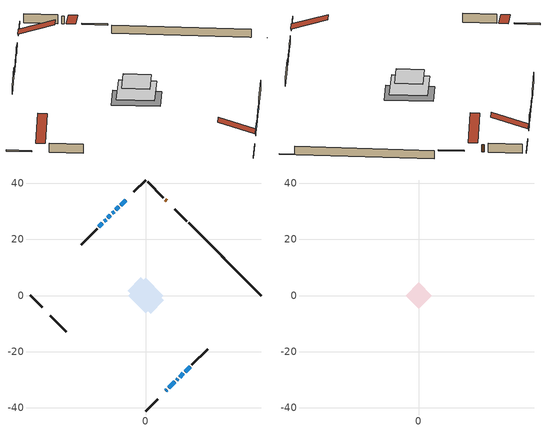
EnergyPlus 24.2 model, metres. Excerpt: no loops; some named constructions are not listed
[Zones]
conditioned space
 floor outside (Floor1 construction): -0.96,0 0,0.96 0.96,0 0,-0.96 z0.67
 floor adiabatic (AdiabaticFloorConstruction): -6.31,0 0,6.31 6.31,0 0,-6.31 z0.67
 floor foundation (Slab1 construction): -6.47,1.71 -1.71,6.47 6.47,-1.71 1.71,-6.47 z-1.52
 wall outside (RimJoist1 construction): 0,-41.12 4.27,-36.86 / -41.12,0 -36.86,-4.27 / 0,41.12 -4.27,36.86 / 14.6,26.52 10.34,30.79 z0.67:0.97
 wall outside (AdiabaticWallConstruction 1): 7.4,33.72 6.96,34.16 z0.67:2.7
 wall outside (AdiabaticWallConstruction): 7.2,-33.92 7.54,-33.58 z0.67:1.89; -7.2,33.92 -8.93,32.2 z0.67:1.23; 8.19,-32.93 10.35,-30.77 z0.67:2.14; 11.01,-30.12 11.44,-29.68 z0.67:1.51; -9.58,31.54 -10.62,30.5 z0.67:2.75; -11.28,29.84 -11.93,29.2 z0.67:1.69; -12.58,28.54 -13.45,27.68 / 12.09,-29.03 13.39,-27.73 z0.67:1.84; -14.1,27.02 -14.75,26.37 z0.67:1.38; 14.05,-27.08 15.77,-25.35 z0.67:1.99; -15.41,25.72 -16.7,24.42 z0.67:1.53
 wall outside (Wall1 construction): 16.43,-24.7 22.07,-19.05 / -33.92,-7.2 -28.28,-12.85 / -17.36,23.77 -23,18.12 / 6.3,34.82 0.66,40.47 z0.67:3.11
 wall foundation (FoundationWall1 construction): 15.26,25.86,-1.52 15.26,25.86,0.67 38.54,2.59,0.67 38.54,2.59,-1.5 41.12,0,-1.5 41.12,0,-1.52
 window (WindowConstruction 6): 7.2,-33.92 7.54,-33.59 z0.67:1.89
 window (WindowConstruction 8): -7.2,33.92 -8.93,32.2 z0.67:1.23
 window (WindowConstruction 9): 8.2,-32.93 10.35,-30.77 z0.67:2.14
 window (WindowConstruction 10): 11.01,-30.12 11.44,-29.69 z0.67:1.51
 window (WindowConstruction): -9.58,31.54 -10.62,30.5 z0.67:2.75
 window (WindowConstruction 1): -11.28,29.84 -11.93,29.2 z0.67:1.68
 window (WindowConstruction 2): -12.58,28.54 -13.45,27.68 z0.67:1.84
 window (WindowConstruction 3): -14.1,27.02 -14.75,26.37 z0.67:1.38
 window (WindowConstruction 4): 12.1,-29.03 13.39,-27.74 z0.67:1.84
 window (WindowConstruction 5): 14.05,-27.08 15.77,-25.35 z0.67:1.99
 window (WindowConstruction 7): -15.41,25.72 -16.7,24.42 z0.67:1.53
 door (Door): 7.4,33.72 6.96,34.16 z0.67:2.7
 ceiling adiabatic (AdiabaticFloorConstruction): 0,-6.31 6.31,0 0,6.31 -6.31,0 z0.67
attic - vented
 floor to conditioned space (Floor2 construction Reversed): -4.66,0 0,4.66 4.66,0 0,-4.66 z3.11
 floor to conditioned space (Floor3 construction Reversed): -4.26,0 0,4.26 4.26,0 0,-4.26 z3.11
 roof outside (Roof1 construction): 6.54,-34.58,3.11 0.4,-28.44,6.01 -1.22,-30.05,6.01 4.92,-36.2,3.11; -34.58,-6.54,3.11 -28.44,-0.4,6.01 -30.05,1.22,6.01 -36.2,-4.92,3.11; -6.54,34.58,3.11 -0.4,28.44,6.01 1.22,30.05,6.01 -4.92,36.2,3.11; 8.06,33.06,3.11 1.91,26.92,6.01 3.53,25.3,6.01 9.68,31.45,3.11
[Material] Roughness=Rough; Thermal Absorptance=0.9
Name | Thickness {m} | Conductivity {W/m-K} | Density {kg/m3} | Specific Heat {J/kg-K} | Solar Absorptance | Visible Absorptance
ceiling loosefill ins | 0.0846667 | 0.0480833 | 16.02 | 1046.75 | 0.7 | 0.7
ceiling loosefill ins 1 | 0.254 | 0.0480833 | 16.02 | 1046.75 | 0.7 | 0.7
ceiling stud and cavity | 0.1397 | 0.116672 | 65.682 | 1177.47 | 0.7 | 0.7
ceiling stud and cavity 1 | 0.1397 | 0.181134 | 65.682 | 1177.47 | 0.7 | 0.7
gypsum board | 0.0127 | 0.160291 | 801 | 837.4 | 0.6 | 0.6
[Construction]
Floor2 construction: ceiling loosefill ins, ceiling stud and cavity, gypsum board
Floor3 construction: ceiling loosefill ins 1, ceiling stud and cavity 1, gypsum board
[Schedule:Day:Interval]
interior lighting schedule day: No, 01:00, 0.108182, 04:00, 0.0901515, 05:00, 0.0991667, 06:00, 0.162273, 07:00, 0.270455, 08:00, 0.342576, 10:00, 0.369621, 11:00, 0.351591, 12:00, 0.333561, 13:00, 0.324545, 14:00, 0.31553, 15:00, 0.333561, 16:00, 0.369621, 17:00, 0.450758, 18:00, 0.585985, 19:00, 0.775303, 20:00, 0.955606, 21:00, 0.991667, 22:00, 0.712197, 23:00, 0.360606, 24:00, 0.162273
interior lighting schedule day 1: No, 01:00, 0.100909, 04:00, 0.0840909, 05:00, 0.0925, 06:00, 0.151364, 07:00, 0.252273, 08:00, 0.319545, 10:00, 0.344773, 11:00, 0.327955, 12:00, 0.311136, 13:00, 0.302727, 14:00, 0.294318, 15:00, 0.311136, 16:00, 0.344773, 17:00, 0.420455, 18:00, 0.546591, 19:00, 0.723182, 20:00, 0.891364, 21:00, 0.925, 22:00, 0.664318, 23:00, 0.336364, 24:00, 0.151364
interior lighting schedule day 2: No, 01:00, 0.0927273, 04:00, 0.0772727, 05:00, 0.085, 06:00, 0.139091, 07:00, 0.231818, 08:00, 0.293636, 10:00, 0.316818, 11:00, 0.301364, 12:00, 0.285909, 13:00, 0.278182, 14:00, 0.270455, 15:00, 0.285909, 16:00, 0.316818, 17:00, 0.386364, 18:00, 0.502273, 19:00, 0.664545, 20:00, 0.819091, 21:00, 0.85, 22:00, 0.610455, 23:00, 0.309091, 24:00, 0.139091
interior lighting schedule day 3: No, 01:00, 0.0845455, 04:00, 0.0704545, 05:00, 0.0775, 06:00, 0.126818, 07:00, 0.211364, 08:00, 0.267727, 10:00, 0.288864, 11:00, 0.274773, 12:00, 0.260682, 13:00, 0.253636, 14:00, 0.246591, 15:00, 0.260682, 16:00, 0.288864, 17:00, 0.352273, 18:00, 0.457955, 19:00, 0.605909, 20:00, 0.746818, 21:00, 0.775, 22:00, 0.556591, 23:00, 0.281818, 24:00, 0.126818
interior lighting schedule day 4: No, 01:00, 0.0763636, 04:00, 0.0636364, 05:00, 0.07, 06:00, 0.114545, 07:00, 0.190909, 08:00, 0.241818, 10:00, 0.260909, 11:00, 0.248182, 12:00, 0.235455, 13:00, 0.229091, 14:00, 0.222727, 15:00, 0.235455, 16:00, 0.260909, 17:00, 0.318182, 18:00, 0.413636, 19:00, 0.547273, 20:00, 0.674545, 21:00, 0.7, 22:00, 0.502727, 23:00, 0.254545, 24:00, 0.114545
interior lighting schedule day 5: No, 01:00, 0.0727273, 04:00, 0.0606061, 05:00, 0.0666667, 06:00, 0.109091, 07:00, 0.181818, 08:00, 0.230303, 10:00, 0.248485, 11:00, 0.236364, 12:00, 0.224242, 13:00, 0.218182, 14:00, 0.212121, 15:00, 0.224242, 16:00, 0.248485, 17:00, 0.30303, 18:00, 0.393939, 19:00, 0.521212, 20:00, 0.642424, 21:00, 0.666667, 22:00, 0.478788, 23:00, 0.242424, 24:00, 0.109091
interior lighting schedule day 6: No, 01:00, 0.0745455, 04:00, 0.0621212, 05:00, 0.0683333, 06:00, 0.111818, 07:00, 0.186364, 08:00, 0.236061, 10:00, 0.254697, 11:00, 0.242273, 12:00, 0.229848, 13:00, 0.223636, 14:00, 0.217424, 15:00, 0.229848, 16:00, 0.254697, 17:00, 0.310606, 18:00, 0.403788, 19:00, 0.534242, 20:00, 0.658485, 21:00, 0.683333, 22:00, 0.490758, 23:00, 0.248485, 24:00, 0.111818
interior lighting schedule day 7: No, 01:00, 0.08, 04:00, 0.0666667, 05:00, 0.0733333, 06:00, 0.12, 07:00, 0.2, 08:00, 0.253333, 10:00, 0.273333, 11:00, 0.26, 12:00, 0.246667, 13:00, 0.24, 14:00, 0.233333, 15:00, 0.246667, 16:00, 0.273333, 17:00, 0.333333, 18:00, 0.433333, 19:00, 0.573333, 20:00, 0.706667, 21:00, 0.733333, 22:00, 0.526667, 23:00, 0.266667, 24:00, 0.12
interior lighting schedule day 8: No, 01:00, 0.0890909, 04:00, 0.0742424, 05:00, 0.0816667, 06:00, 0.133636, 07:00, 0.222727, 08:00, 0.282121, 10:00, 0.304394, 11:00, 0.289545, 12:00, 0.274697, 13:00, 0.267273, 14:00, 0.259848, 15:00, 0.274697, 16:00, 0.304394, 17:00, 0.371212, 18:00, 0.482576, 19:00, 0.638485, 20:00, 0.78697, 21:00, 0.816667, 22:00, 0.586515, 23:00, 0.29697, 24:00, 0.133636
interior lighting schedule day 9: No, 01:00, 0.0972727, 04:00, 0.0810606, 05:00, 0.0891667, 06:00, 0.145909, 07:00, 0.243182, 08:00, 0.30803, 10:00, 0.332348, 11:00, 0.316136, 12:00, 0.299924, 13:00, 0.291818, 14:00, 0.283712, 15:00, 0.299924, 16:00, 0.332348, 17:00, 0.405303, 18:00, 0.526894, 19:00, 0.697121, 20:00, 0.859242, 21:00, 0.891667, 22:00, 0.640379, 23:00, 0.324242, 24:00, 0.145909
interior lighting schedule day 10: No, 01:00, 0.105455, 04:00, 0.0878788, 05:00, 0.0966667, 06:00, 0.158182, 07:00, 0.263636, 08:00, 0.333939, 10:00, 0.360303, 11:00, 0.342727, 12:00, 0.325152, 13:00, 0.316364, 14:00, 0.307576, 15:00, 0.325152, 16:00, 0.360303, 17:00, 0.439394, 18:00, 0.571212, 19:00, 0.755758, 20:00, 0.931515, 21:00, 0.966667, 22:00, 0.694242, 23:00, 0.351515, 24:00, 0.158182
interior lighting schedule day 11: No, 01:00, 0.109091, 04:00, 0.0909091, 05:00, 0.1, 06:00, 0.163636, 07:00, 0.272727, 08:00, 0.345455, 10:00, 0.372727, 11:00, 0.354545, 12:00, 0.336364, 13:00, 0.327273, 14:00, 0.318182, 15:00, 0.336364, 16:00, 0.372727, 17:00, 0.454545, 18:00, 0.590909, 19:00, 0.781818, 20:00, 0.963636, 21:00, 1, 22:00, 0.718182, 23:00, 0.363636, 24:00, 0.163636
interior lighting schedule default day; occupants schedule default day; clothes dryer schedule default day; cooking range schedule default day; mech vent bath fan 0 schedule default day; mech vent range fan 0 schedule default day; misc plug loads schedule default day; general water use schedule default day; clothes dryer exhaust 0 schedule default day; cooling season schedule day; cooling season schedule day 2; cooling season schedule default day; exterior lighting schedule default day; natural vent schedule default day: No, 24:00, 0
occupants schedule day: No, 05:00, 0.426829, 06:00, 0.719512, 07:00, 1, 08:00, 0.670732, 09:00, 0.329268, 14:00, 0.170732, 15:00, 0.231707, 16:00, 0.329268, 17:00, 0.5, 18:00, 0.670732, 19:00, 0.829268, 21:00, 1, 22:00, 0.853659, 23:00, 0.646341, 24:00, 0.426829
clothes dryer schedule day; clothes dryer exhaust 0 schedule day: No, 01:00, 0.123457, 02:00, 0.0740741, 03:00, 0.0493827, 04:00, 0.0246914, 05:00, 0.0493827, 06:00, 0.0740741, 07:00, 0.197531, 08:00, 0.395062, 09:00, 0.592593, 10:00, 0.839506, 11:00, 0.962963, 12:00, 1, 13:00, 0.91358, 14:00, 0.82716, 15:00, 0.716049, 16:00, 0.753086, 17:00, 0.679012, 18:00, 0.666667, 20:00, 0.62963, 21:00, 0.641975, 22:00, 0.666667, 23:00, 0.54321, 24:00, 0.296296
cooking range schedule day: No, 05:00, 0.0597015, 06:00, 0.11194, 07:00, 0.171642, 08:00, 0.291045, 11:00, 0.343284, 12:00, 0.402985, 13:00, 0.462687, 14:00, 0.343284, 15:00, 0.291045, 16:00, 0.402985, 17:00, 0.567164, 18:00, 1, 19:00, 0.850746, 20:00, 0.432836, 21:00, 0.291045, 22:00, 0.231343, 23:00, 0.171642, 24:00, 0.11194
mech vent bath fan 0 schedule day: No, 07:00, 0, 08:00, 1, 09:00, 0.2, 24:00, 0
mech vent range fan 0 schedule day: No, 18:00, 0, 19:00, 1, 20:00, 0.2, 24:00, 0
misc plug loads schedule day: No, 06:00, 0.705882, 07:00, 0.745098, 08:00, 0.803922, 15:00, 0.823529, 16:00, 0.862745, 17:00, 0.921569, 18:00, 0.980392, 19:00, 1, 20:00, 0.980392, 21:00, 0.941176, 22:00, 0.862745, 23:00, 0.784314, 24:00, 0.72549
general water use schedule day: No, 01:00, 0.315068, 03:00, 0.287671, 04:00, 0.342466, 05:00, 0.369863, 06:00, 0.520548, 07:00, 0.60274, 08:00, 0.534247, 10:00, 0.506849, 11:00, 0.465753, 14:00, 0.479452, 15:00, 0.534247, 16:00, 0.589041, 17:00, 0.69863, 18:00, 0.876712, 19:00, 0.890411, 20:00, 0.986301, 21:00, 1, 22:00, 0.863014, 23:00, 0.616438, 24:00, 0.465753
cooling season schedule day 1: No, 24:00, 1
exterior lighting schedule day: No, 01:00, 0.566667, 03:00, 0.524167, 05:00, 0.495833, 06:00, 0.5525, 07:00, 0.623333, 08:00, 0.580833, 09:00, 0.439167, 10:00, 0.354167, 12:00, 0.34, 13:00, 0.354167, 14:00, 0.396667, 15:00, 0.425, 16:00, 0.495833, 17:00, 0.623333, 18:00, 0.793333, 19:00, 0.906667, 20:00, 0.963333, 21:00, 0.991667, 22:00, 0.920833, 23:00, 0.793333, 24:00, 0.665833
exterior lighting schedule day 1: No, 01:00, 0.528571, 03:00, 0.488929, 05:00, 0.4625, 06:00, 0.515357, 07:00, 0.581429, 08:00, 0.541786, 09:00, 0.409643, 10:00, 0.330357, 12:00, 0.317143, 13:00, 0.330357, 14:00, 0.37, 15:00, 0.396429, 16:00, 0.4625, 17:00, 0.581429, 18:00, 0.74, 19:00, 0.845714, 20:00, 0.898571, 21:00, 0.925, 22:00, 0.858929, 23:00, 0.74, 24:00, 0.621071
exterior lighting schedule day 10: No, 01:00, 0.552381, 03:00, 0.510952, 05:00, 0.483333, 06:00, 0.538571, 07:00, 0.607619, 08:00, 0.56619, 09:00, 0.428095, 10:00, 0.345238, 12:00, 0.331429, 13:00, 0.345238, 14:00, 0.386667, 15:00, 0.414286, 16:00, 0.483333, 17:00, 0.607619, 18:00, 0.773333, 19:00, 0.88381, 20:00, 0.939048, 21:00, 0.966667, 22:00, 0.897619, 23:00, 0.773333, 24:00, 0.649048
exterior lighting schedule day 11: No, 01:00, 0.571429, 03:00, 0.528571, 05:00, 0.5, 06:00, 0.557143, 07:00, 0.628571, 08:00, 0.585714, 09:00, 0.442857, 10:00, 0.357143, 12:00, 0.342857, 13:00, 0.357143, 14:00, 0.4, 15:00, 0.428571, 16:00, 0.5, 17:00, 0.628571, 18:00, 0.8, 19:00, 0.914286, 20:00, 0.971429, 21:00, 1, 22:00, 0.928571, 23:00, 0.8, 24:00, 0.671429
exterior lighting schedule day 2: No, 01:00, 0.485714, 03:00, 0.449286, 05:00, 0.425, 06:00, 0.473571, 07:00, 0.534286, 08:00, 0.497857, 09:00, 0.376429, 10:00, 0.303571, 12:00, 0.291429, 13:00, 0.303571, 14:00, 0.34, 15:00, 0.364286, 16:00, 0.425, 17:00, 0.534286, 18:00, 0.68, 19:00, 0.777143, 20:00, 0.825714, 21:00, 0.85, 22:00, 0.789286, 23:00, 0.68, 24:00, 0.570714
exterior lighting schedule day 3: No, 01:00, 0.442857, 03:00, 0.409643, 05:00, 0.3875, 06:00, 0.431786, 07:00, 0.487143, 08:00, 0.453929, 09:00, 0.343214, 10:00, 0.276786, 12:00, 0.265714, 13:00, 0.276786, 14:00, 0.31, 15:00, 0.332143, 16:00, 0.3875, 17:00, 0.487143, 18:00, 0.62, 19:00, 0.708571, 20:00, 0.752857, 21:00, 0.775, 22:00, 0.719643, 23:00, 0.62, 24:00, 0.520357
exterior lighting schedule day 4: No, 01:00, 0.4, 03:00, 0.37, 05:00, 0.35, 06:00, 0.39, 07:00, 0.44, 08:00, 0.41, 09:00, 0.31, 10:00, 0.25, 12:00, 0.24, 13:00, 0.25, 14:00, 0.28, 15:00, 0.3, 16:00, 0.35, 17:00, 0.44, 18:00, 0.56, 19:00, 0.64, 20:00, 0.68, 21:00, 0.7, 22:00, 0.65, 23:00, 0.56, 24:00, 0.47
exterior lighting schedule day 5: No, 01:00, 0.380952, 03:00, 0.352381, 05:00, 0.333333, 06:00, 0.371429, 07:00, 0.419048, 08:00, 0.390476, 09:00, 0.295238, 10:00, 0.238095, 12:00, 0.228571, 13:00, 0.238095, 14:00, 0.266667, 15:00, 0.285714, 16:00, 0.333333, 17:00, 0.419048, 18:00, 0.533333, 19:00, 0.609524, 20:00, 0.647619, 21:00, 0.666667, 22:00, 0.619048, 23:00, 0.533333, 24:00, 0.447619
exterior lighting schedule day 6: No, 01:00, 0.390476, 03:00, 0.36119, 05:00, 0.341667, 06:00, 0.380714, 07:00, 0.429524, 08:00, 0.400238, 09:00, 0.302619, 10:00, 0.244048, 12:00, 0.234286, 13:00, 0.244048, 14:00, 0.273333, 15:00, 0.292857, 16:00, 0.341667, 17:00, 0.429524, 18:00, 0.546667, 19:00, 0.624762, 20:00, 0.66381, 21:00, 0.683333, 22:00, 0.634524, 23:00, 0.546667, 24:00, 0.45881
exterior lighting schedule day 7: No, 01:00, 0.419048, 03:00, 0.387619, 05:00, 0.366667, 06:00, 0.408571, 07:00, 0.460952, 08:00, 0.429524, 09:00, 0.324762, 10:00, 0.261905, 12:00, 0.251429, 13:00, 0.261905, 14:00, 0.293333, 15:00, 0.314286, 16:00, 0.366667, 17:00, 0.460952, 18:00, 0.586667, 19:00, 0.670476, 20:00, 0.712381, 21:00, 0.733333, 22:00, 0.680952, 23:00, 0.586667, 24:00, 0.492381
exterior lighting schedule day 8: No, 01:00, 0.466667, 03:00, 0.431667, 05:00, 0.408333, 06:00, 0.455, 07:00, 0.513333, 08:00, 0.478333, 09:00, 0.361667, 10:00, 0.291667, 12:00, 0.28, 13:00, 0.291667, 14:00, 0.326667, 15:00, 0.35, 16:00, 0.408333, 17:00, 0.513333, 18:00, 0.653333, 19:00, 0.746667, 20:00, 0.793333, 21:00, 0.816667, 22:00, 0.758333, 23:00, 0.653333, 24:00, 0.548333
exterior lighting schedule day 9: No, 01:00, 0.509524, 03:00, 0.47131, 05:00, 0.445833, 06:00, 0.496786, 07:00, 0.560476, 08:00, 0.522262, 09:00, 0.394881, 10:00, 0.318452, 12:00, 0.305714, 13:00, 0.318452, 14:00, 0.356667, 15:00, 0.382143, 16:00, 0.445833, 17:00, 0.560476, 18:00, 0.713333, 19:00, 0.815238, 20:00, 0.86619, 21:00, 0.891667, 22:00, 0.827976, 23:00, 0.713333, 24:00, 0.59869
[Schedule:Week:Daily]
clothes dryer exhaust 0 schedule Week Rule - Jan1-Dec31: clothes dryer exhaust 0 schedule day, clothes dryer exhaust 0 schedule day, clothes dryer exhaust 0 schedule day, clothes dryer exhaust 0 schedule day, clothes dryer exhaust 0 schedule day, clothes dryer exhaust 0 schedule day, clothes dryer exhaust 0 schedule day, clothes dryer exhaust 0 schedule default day, clothes dryer exhaust 0 schedule default day, clothes dryer exhaust 0 schedule default day, clothes dryer exhaust 0 schedule default day, clothes dryer exhaust 0 schedule default day
cooling season schedule Week Rule - Jan1-May26: cooling season schedule day, cooling season schedule day, cooling season schedule day, cooling season schedule day, cooling season schedule day, cooling season schedule day, cooling season schedule day, cooling season schedule default day, cooling season schedule default day, cooling season schedule default day, cooling season schedule default day, cooling season schedule default day
cooling season schedule Week Rule - May27-Jun2: cooling season schedule day, cooling season schedule day, cooling season schedule day, cooling season schedule day, cooling season schedule day, cooling season schedule day 1, cooling season schedule day 1, cooling season schedule default day, cooling season schedule default day, cooling season schedule default day, cooling season schedule default day, cooling season schedule default day
cooling season schedule Week Rule - Jun3-Sep29: cooling season schedule day 1, cooling season schedule day 1, cooling season schedule day 1, cooling season schedule day 1, cooling season schedule day 1, cooling season schedule day 1, cooling season schedule day 1, cooling season schedule default day, cooling season schedule default day, cooling season schedule default day, cooling season schedule default day, cooling season schedule default day
cooling season schedule Week Rule - Sep30-Oct6: cooling season schedule day 1, cooling season schedule day 2, cooling season schedule day 2, cooling season schedule day 2, cooling season schedule day 2, cooling season schedule day 2, cooling season schedule day 2, cooling season schedule default day, cooling season schedule default day, cooling season schedule default day, cooling season schedule default day, cooling season schedule default day
cooling season schedule Week Rule - Oct7-Dec31: cooling season schedule day 2, cooling season schedule day 2, cooling season schedule day 2, cooling season schedule day 2, cooling season schedule day 2, cooling season schedule day 2, cooling season schedule day 2, cooling season schedule default day, cooling season schedule default day, cooling season schedule default day, cooling season schedule default day, cooling season schedule default day
exterior lighting schedule Week Rule - Dec2-Dec31: exterior lighting schedule day 11, exterior lighting schedule day 11, exterior lighting schedule day 11, exterior lighting schedule day 11, exterior lighting schedule day 11, exterior lighting schedule day 11, exterior lighting schedule day 11, exterior lighting schedule default day, exterior lighting schedule default day, exterior lighting schedule default day, exterior lighting schedule default day, exterior lighting schedule default day
natural vent schedule Week Rule - Jan1-Dec31: natural vent schedule default day, natural vent schedule default day, natural vent schedule default day, natural vent schedule default day, natural vent schedule default day, natural vent schedule default day, natural vent schedule default day, natural vent schedule default day, natural vent schedule default day, natural vent schedule default day, natural vent schedule default day, natural vent schedule default day
[Schedule:Year]
natural vent schedule: natural vent schedule Week Rule - Jan1-Dec31, 1, 1, 12, 31
